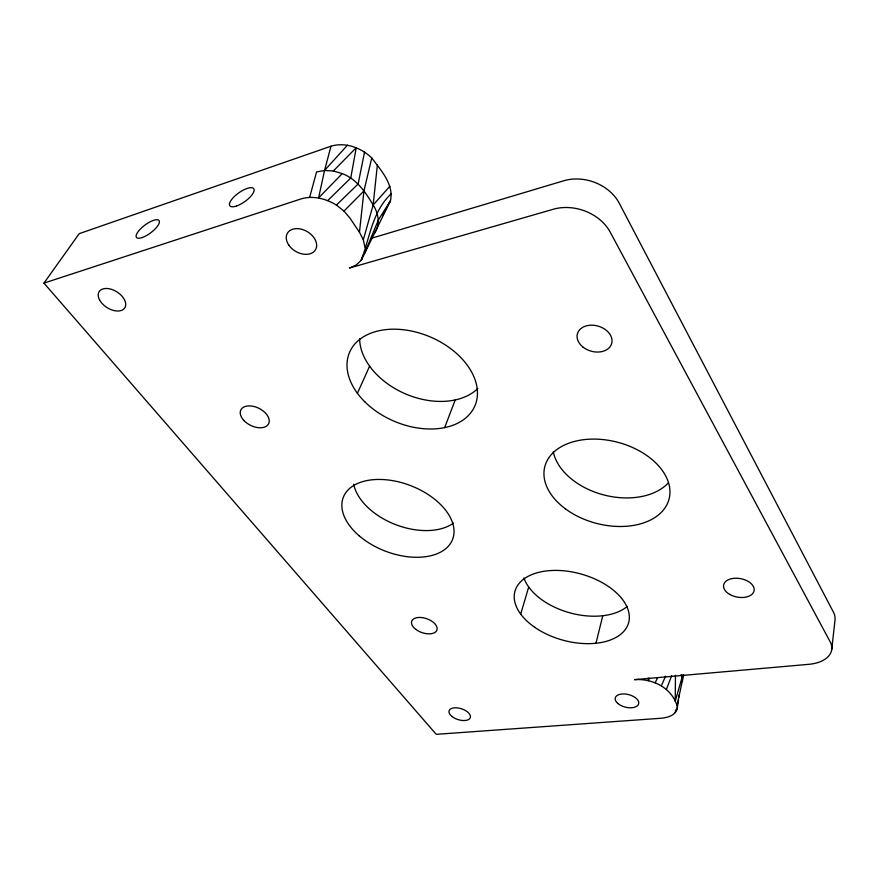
<?xml version="1.0" encoding="UTF-8"?>
<svg xmlns="http://www.w3.org/2000/svg" width="879" height="879" viewBox="0 0 879 879"><rect width="100%" height="100%" fill="white"/><g stroke="black" fill="none" stroke-linecap="round" stroke-linejoin="round"><path stroke-width="1.32" d="M675.446 675.237L675.27 701.156L677.116 705.222L677.16 709.111C674.962 715.693 667.392 717.627 661.228 718.242L436.215 734.328L43.95 283.115L79.209 233.66L330.987 146.211C345.458 141.838 361.159 147.771 371.751 157.934C380.827 170.295 394.045 184.129 390.474 200.742L361.203 260.338L356.182 265.008L349.501 268.029L553.462 209.213A42.61 33.182 18.7 0 1 610.213 232.133L830.084 641.637A34.171 19.613 9.2 0 1 808.702 664.337L634.517 679.654C650.724 678.489 668.062 685.895 675.27 701.156L682.763 674.94M675.402 712.572L675.599 709.968M363.071 255.317L361.203 260.338C369.839 237.737 372.267 211.257 391.309 193.732M364.928 247.274L363.324 239.747L373.146 204.983L377.377 164.9M363.324 239.747L359.456 232.243L363.95 190.974L371.751 157.934M831.721 649.537L835.006 620.08A33.589 19.799 8.8 0 0 833.413 612.125L619.266 203.247A41.698 33.171 18.6 0 0 563.769 180.766L370.894 238.44M677.16 709.111L678.544 699.761M678.94 697.091L679.335 694.421M677.116 705.222L683.609 674.885M364.532 152.067L358.16 183.953L336.404 205.071C326.098 198.742 313.44 195.369 301.541 198.764L43.95 283.115M330.987 146.211L324.549 170.449L318.583 197.94L342.283 173.592C356.731 179.085 365.554 192.281 373.146 204.983C378.497 213.245 380.574 224.519 374.597 233.023M595.973 643.241L602.774 615.739M309.65 197.325L316.572 171.943L324.549 170.449L333.328 171.009L342.283 173.592M520.698 614.113L528.718 586.996M444.664 427.59L455.223 399.934M666.414 689.345L671.688 675.654M364.192 254.295L378.388 219.959L390.474 200.742L382.848 214.817M661.36 685.741L665.612 676.116M357.412 393.298L369.609 366.158M655.174 682.785L657.547 677.841M649.515 678.269L648.306 680.709L648.208 677.984M373.146 204.983L389.891 186.26M324.549 170.449L347.469 145.178M333.328 171.009L356.237 147.705L350.754 178.019L327.724 200.588M336.404 205.071L343.997 211.07L363.95 190.974M343.997 211.07L349.963 218.146L359.456 232.243M681.115 674.556L682.467 677.632L682.489 681.566M627.353 606.378A58.014 34.666 15.3 0 1 569.944 612.861A58.014 34.666 15.3 0 1 523.917 577.964M477.846 388.463A66.859 46.093 23.2 0 1 406.142 394.166A66.859 46.093 23.2 0 1 359.621 338.767M668.501 482.725A63.035 42.192 14.5 0 1 603.357 494.822A63.035 42.192 14.5 0 1 553.32 452.048M453.531 523.082A57.585 35.457 21.1 0 1 395.385 524.532A57.585 35.457 21.1 0 1 353.688 484.208M365.345 402.329A68.133 45.851 23 0 0 474.957 405.691A68.133 45.851 23 0 0 396.396 329.229A68.133 45.851 23 0 0 365.345 402.329M452.004 716.495A11.152 5.681 17.8 0 0 470.056 718.165A11.152 5.681 17.8 0 0 457.047 707.848A11.152 5.681 17.8 0 0 452.004 716.495M99.58 299.937A15.196 9.284 32.2 0 0 123.379 309.408A15.196 9.284 32.2 0 0 112.962 289.872A15.196 9.284 32.2 0 0 99.58 299.937M236.528 206.005A14.712 5.307 -35.5 0 0 254.097 189.545A14.712 5.307 -35.5 0 0 234.682 196.204A14.712 5.307 -35.5 0 0 236.528 206.005M142.134 237.561A14.086 4.813 -36.7 0 0 159.418 221.673A14.086 4.813 -36.7 0 0 141.717 227.738A14.086 4.813 -36.7 0 0 142.134 237.561M288.894 245.219A16.305 11.438 30.4 0 0 315.165 250.284A16.305 11.438 30.4 0 0 300.288 228.969A16.305 11.438 30.4 0 0 288.894 245.219M534.773 627.342A58.981 34.314 15.5 0 0 628.474 623.255A58.981 34.314 15.5 0 0 552.1 570.482A58.981 34.314 15.5 0 0 534.773 627.342M565.406 508.831A64.2 41.917 14.7 0 0 668.743 500.184A64.2 41.917 14.7 0 0 586.7 439.379A64.2 41.917 14.7 0 0 565.406 508.831M359.401 536.003A58.563 35.116 21 0 0 452.498 539.629A58.563 35.116 21 0 0 381.893 479.494A58.563 35.116 21 0 0 359.401 536.003M729.724 594.413A15.514 9.372 10.5 0 0 754.116 590.71A15.514 9.372 10.5 0 0 732.745 578.47A15.514 9.372 10.5 0 0 729.724 594.413M582.623 346.776A17.822 13.009 16.1 0 0 611.608 343.799A17.822 13.009 16.1 0 0 589.446 325.296A17.822 13.009 16.1 0 0 582.623 346.776M243.944 420.536A15.525 9.493 26.5 0 0 268.545 423.909A15.525 9.493 26.5 0 0 251.724 406.054A15.525 9.493 26.5 0 0 243.944 420.536M617.772 703.42A12.075 6.483 14 0 0 638 705.156A12.075 6.483 14 0 0 625.123 694.003A12.075 6.483 14 0 0 617.772 703.42M415.877 629.43A13.372 7.351 19.2 0 0 436.929 630.067A13.372 7.351 19.2 0 0 420.129 617.443A13.372 7.351 19.2 0 0 415.877 629.43"/></g></svg>
